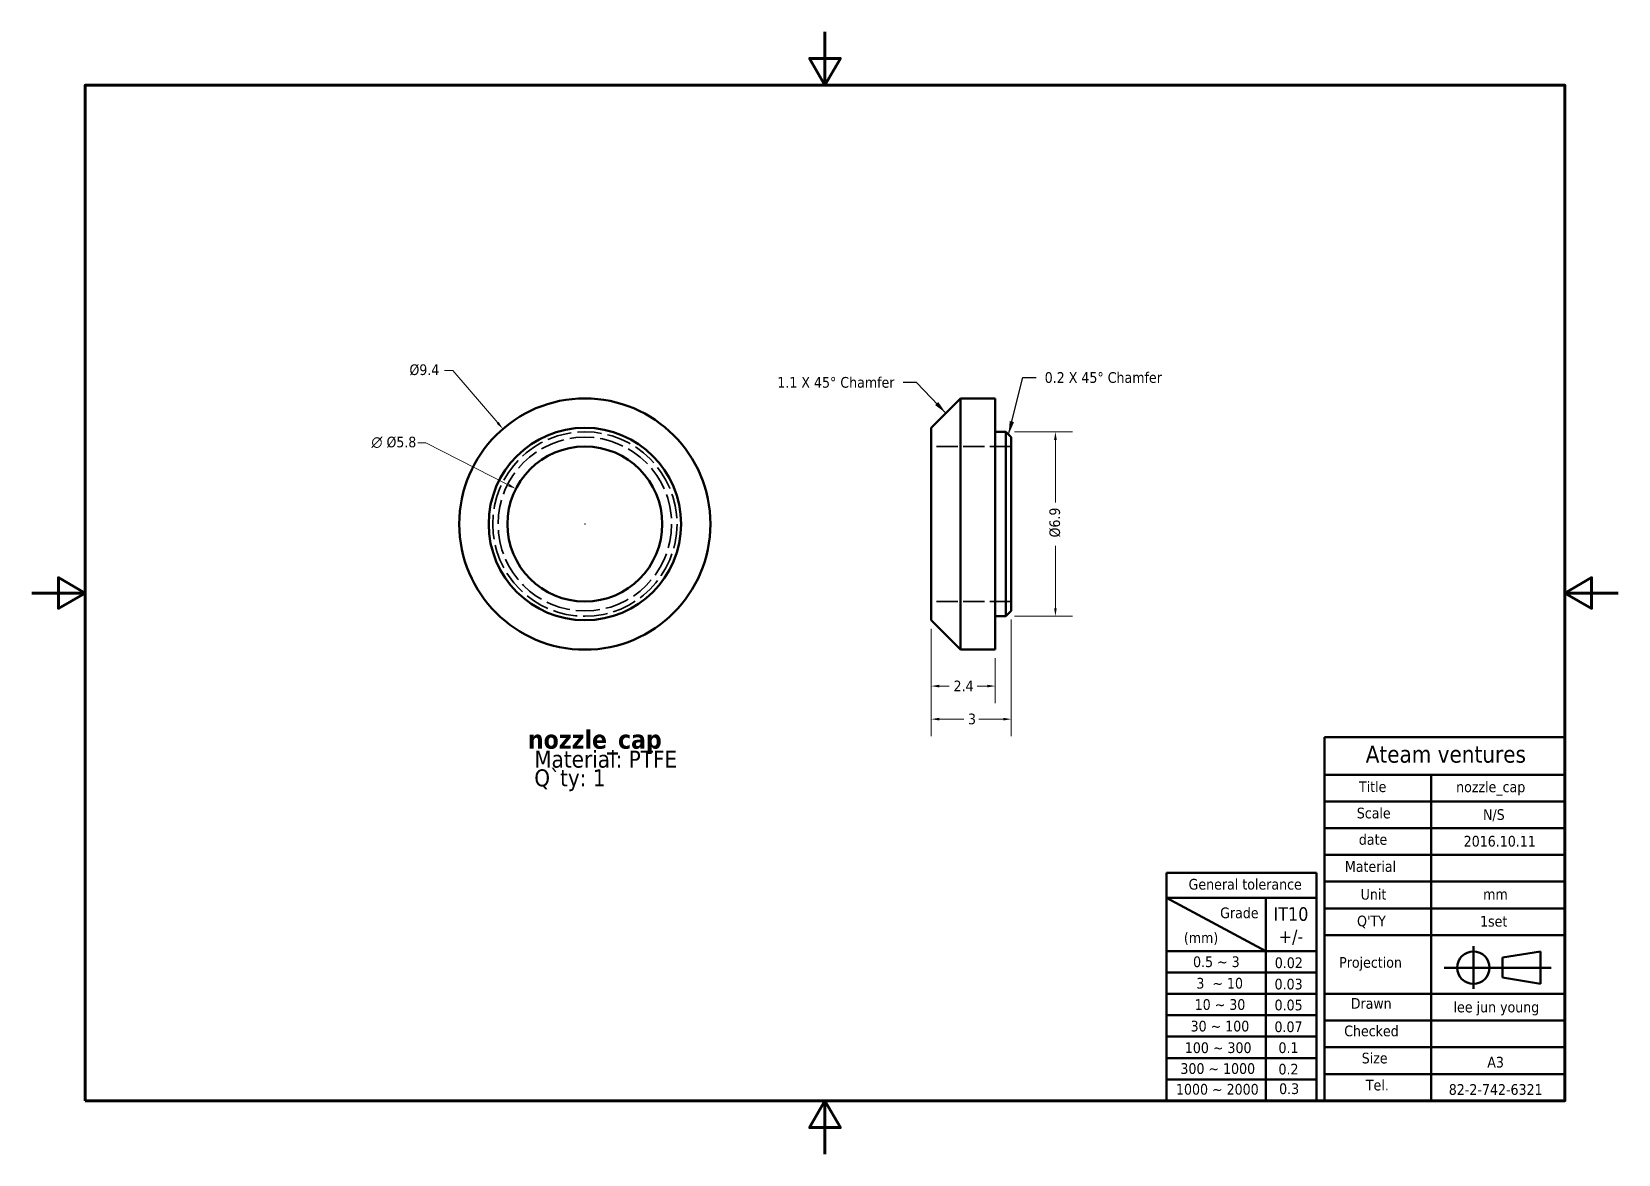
# Model space of a CAD drawing. Header units: millimetres. Extents: x 0 to 59.4, y 0 to 42.
import ezdxf
from ezdxf.enums import TextEntityAlignment as Align

# ---------------------------------------------------------------- set-up
doc = ezdxf.new("R2010")
doc.units = ezdxf.units.MM
doc.header["$LTSCALE"] = 0.2
doc.linetypes.add('DASHED', pattern=[0.2067, 0.1654, -0.0413])
for name, color, linetype, lineweight in [('Border (ANSI)', 7, 'Continuous', 70), ('Dimension (ANSI)', 7, 'Continuous', 25), ('Hidden (ANSI)', 7, 'DASHED', 35), ('Symbol (ANSI)', 7, 'Continuous', 25), ('Title (ANSI)', 7, 'Continuous', 50), ('Visible (ANSI)', 7, 'Continuous', 50)]:
    doc.layers.add(name, color=color, linetype=linetype, lineweight=lineweight)
doc.styles.add('주 문자 (ANSI)', font='tahoma.ttf')
doc.dimstyles.new('Default - mm (ANSI)', dxfattribs={"dimscale": 0.2, "dimtxt": 2, "dimasz": 1.5, "dimexe": 3.175, "dimexo": 1.6002, "dimgap": 0.8, "dimtad": 0, "dimtoh": 1, "dimrnd": 1e-08, "dimzin": 12, "dimdsep": 46, "dimtxsty": '주 문자 (ANSI)', "dimcen": 0.09, "dimdle": 10, "dimclrd": 256, "dimclre": 256, "dimclrt": 256, "dimadec": 1, "dimazin": 3, "dimtfac": 0.65, "dimtofl": 0, "dimtmove": 0, "dimatfit": 3, "dimfxl": 1, "dimtolj": 1, "dimtzin": 4, "dimlwd": 15, "dimlwe": 15, "dimarcsym": 0})
doc.dimstyles.new('Default - mm (ANSI)$7', dxfattribs={"dimscale": 0.2, "dimtxt": 2, "dimasz": 2.5, "dimexe": 3.175, "dimexo": 1.6002, "dimgap": 0.8, "dimtad": 0, "dimtoh": 1, "dimrnd": 1e-08, "dimzin": 12, "dimdsep": 46, "dimtxsty": '주 문자 (ANSI)', "dimcen": 0.09, "dimdle": 10, "dimclrd": 256, "dimclre": 256, "dimclrt": 256, "dimadec": 1, "dimazin": 3, "dimtfac": 0.65, "dimtofl": 0, "dimtmove": 0, "dimatfit": 3, "dimfxl": 1, "dimtolj": 1, "dimtzin": 4, "dimlwd": -1, "dimlwe": 15, "dimarcsym": 0})

# ---------------------------------------------------------------- blocks, each defined once
blk = doc.blocks.new('Borders Default Border')
at = {"layer": 'Border (ANSI)', "flags": 128}
for points in [[(148.5, 210), (148.5, 200), (145.61, 205), (151.39, 205), (148.5, 200)], [(10, 10), (10, 200), (287, 200), (287, 10), (10, 10)], [(0, 105), (10, 105), (5, 107.89), (5, 102.11), (10, 105)], [(297, 105), (287, 105), (292, 107.89), (292, 102.11), (287, 105)], [(148.5, 0), (148.5, 10), (145.61, 5), (151.39, 5), (148.5, 10)]]:
    blk.add_lwpolyline(points, dxfattribs=at)
blk = doc.blocks.new('Title Blocks ANSI - Large')
at = {"layer": 'Title (ANSI)'}
for p, q in [((213.43, -53.73), (168.43, -53.73)), ((168.43, -53.73), (168.43, -121.73)), ((213.43, -121.73), (213.43, -53.73)), ((168.43, -60.73), (213.43, -60.73)), ((188.43, -60.73), (188.43, -121.73)), ((168.43, -65.73), (213.43, -65.73)), ((168.43, -70.73), (213.43, -70.73)), ((168.43, -75.73), (213.43, -75.73)), ((138.87, -79.09), (138.87, -121.73)), ((166.93, -79.09), (138.87, -79.09)), ((138.87, -79.09), (166.93, -79.09)), ((166.93, -83.74), (166.93, -79.09)), ((168.43, -80.73), (213.43, -80.73)), ((138.87, -83.74), (166.93, -83.74)), ((138.87, -83.74), (157.45, -93.73)), ((157.45, -83.74), (157.45, -121.73)), ((166.93, -83.74), (166.93, -121.73)), ((168.43, -85.73), (213.43, -85.73)), ((168.43, -90.73), (213.43, -90.73)), ((138.87, -93.73), (166.93, -93.73)), ((196.31, -92.79), (196.31, -100.79)), ((208.89, -93.78), (201.74, -94.91)), ((201.74, -94.91), (201.74, -98.69)), ((208.89, -93.78), (208.89, -99.84)), ((138.87, -97.73), (166.93, -97.73)), ((190.81, -96.83), (210.84, -96.83)), ((208.89, -99.84), (201.74, -98.69)), ((138.87, -101.73), (166.93, -101.73)), ((168.43, -101.73), (213.43, -101.73)), ((138.87, -105.73), (166.93, -105.73)), ((168.43, -106.73), (213.43, -106.73)), ((138.87, -109.73), (166.93, -109.73)), ((168.43, -111.73), (213.43, -111.73)), ((138.87, -113.73), (166.93, -113.73)), ((138.87, -117.73), (166.93, -117.73)), ((168.43, -116.73), (213.43, -116.73)), ((138.87, -121.73), (166.93, -121.73)), ((168.43, -121.73), (166.93, -121.73)), ((168.43, -121.73), (213.43, -121.73))]:
    blk.add_line(p, q, dxfattribs=at)
blk.add_circle((196.31, -96.83), 3.03, dxfattribs=at)
at = {"layer": 'Title (ANSI)', "style": '주 문자 (ANSI)'}
for s, p in [('2016.10.11', (194.49, -74.77)), ('mm', (198.14, -84.68)), ('1set', (197.55, -89.75)), ('lee jun young', (192.6, -105.79))]:
    blk.add_text(s, height=2, dxfattribs=at).set_placement(p, align=Align.BOTTOM_LEFT)
for s, p in [('Drawn', (173.35, -102.51)), ('Checked', (172.12, -107.66))]:
    blk.add_text(s, height=2, dxfattribs=at).set_placement(p, align=Align.TOP_LEFT)
at = {"layer": 'Title (ANSI)', "attachment_point": 1, "style": '주 문자 (ANSI)'}
for s, insert, char_height in [('\\fTahoma|b0|i0;\\H3.1750;Ateam ventures', (176.15, -55.3), 3.175), ('\\fTahoma|b0|i0;Scale', (174.48, -66.9), 2), ('\\fTahoma|b0|i0;N/S', (198.11, -67.18), 2), ('\\fTahoma|b0|i0;date', (174.86, -71.84), 2), ('\\fTahoma|b0|i0;Material', (172.26, -76.9), 2), ('\\fTahoma|b0|i0;General tolerance', (143, -80.22), 2), ('\\fTahoma|b0|i0;Unit', (175.21, -82.1), 2), ('\\fTahoma|b0|i0;Grade', (148.9, -85.57), 2), ("\\fTahoma|b0|i0;Q'TY", (174.53, -87.09), 2), ('\\fTahoma|b0|i0;0.5 ~ 3', (143.83, -94.72), 2), ('\\fTahoma|b0|i0;0.02', (159.13, -94.9), 2), ('\\fTahoma|b0|i0;Projection', (171.17, -94.84), 2), ('\\fTahoma|b0|i0;0.05', (159.09, -102.81), 2), ('\\fTahoma|b0|i0;30 ~ 100', (143.37, -106.76), 2), ('\\fTahoma|b0|i0;0.07', (159.07, -106.88), 2), ('\\fTahoma|b0|i0;100 ~ 300', (142.29, -110.8), 2), ('\\fTahoma|b0|i0;0.1', (159.82, -110.8), 2), ('\\fTahoma|b0|i0;Size', (175.4, -112.74), 2), ('\\fTahoma|b0|i0;300 ~ 1000', (141.46, -114.7), 2), ('A3', (198.91, -113.51), 2), ('\\fTahoma|b0|i0;1000 ~ 2000', (140.63, -118.58), 2), ('\\fTahoma|b0|i0;Tel.', (176.18, -117.79), 2), ('\\fTahoma|b0|i0;82-2-742-6321', (191.7, -118.62), 2)]:
    blk.add_mtext(s, dxfattribs=dict(at, insert=insert, char_height=char_height))
at = {"layer": 'Title (ANSI)', "char_height": 2, "attachment_point": 1, "style": '주 문자 (ANSI)'}
for s, insert, width in [('\\fTahoma|b0|i0;Title', (174.89, -61.97), 7.6254), ('\\fTahoma|b0|i0;(mm)', (142.11, -90.22), 7.6672), ('\\fTahoma|b0|i0;3  ~ 10', (144.45, -98.74), 9.081), ('\\fTahoma|b0|i0;0.03', (159.09, -98.9), 5.5653), ('\\fTahoma|b0|i0;10 ~ 30', (144.13, -102.72), 10.501), ('\\fTahoma|b0|i0;0.2', (159.82, -114.81), 5.4674), ('\\fTahoma|b0|i0;0.3', (159.94, -118.47), 5.7083)]:
    blk.add_mtext(s, dxfattribs=dict(at, insert=insert, width=width))
at = {"layer": 'Title (ANSI)', "line_spacing_factor": 0.987884, "style": '주 문자 (ANSI)'}
for s, insert, char_height, attachment_point in [('nozzle_cap\\P ', (193.08, -62), 2, 1), ('\\fTahoma|b0|i0;\\H2.5400;IT10\\P+/-', (162.16, -85.52), 2.54, 2)]:
    blk.add_mtext(s, dxfattribs=dict(at, insert=insert, char_height=char_height, attachment_point=attachment_point))
blk = doc.blocks.new('*D6')
at = {"layer": 'Defpoints', "color": 0, "transparency": 16777216}
for p in [(17.642, 27.141), (23.775, 20.018)]:
    blk.add_point(p, dxfattribs=at)
at = {"layer": 'Dimension (ANSI)', "lineweight": 15, "transparency": 16777216}
for p, q in [((15.46, 29.327), (15.76, 29.327)), ((15.76, 29.327), (17.446, 27.369)), ((20.691, 23.58), (20.727, 23.58)), ((20.709, 23.562), (20.709, 23.598))]:
    blk.add_line(p, q, dxfattribs=at)
at = {"layer": 'Dimension (ANSI)', "transparency": 16777216}
blk.add_solid([(17.484, 27.401), (17.408, 27.336), (17.642, 27.141)], dxfattribs=at)
at = {"layer": 'Dimension (ANSI)', "lineweight": 18, "transparency": 16777216, "insert": (13.992, 29.554), "char_height": 0.4, "attachment_point": 1, "style": '주 문자 (ANSI)'}
blk.add_mtext('\\A1; \\fTahoma|b0|i0;\\H0.3975;Ø9.4', dxfattribs=at)
blk = doc.blocks.new('*D7')
at = {"layer": 'Defpoints', "color": 0, "transparency": 16777216}
for p in [(36.475, 27.03), (36.475, 20.13), (38.327, 20.13)]:
    blk.add_point(p, dxfattribs=at)
at = {"layer": 'Dimension (ANSI)', "lineweight": 15, "transparency": 16777216}
for p, q in [((36.795, 27.03), (38.962, 27.03)), ((38.327, 26.73), (38.327, 24.389)), ((38.327, 20.43), (38.327, 22.77)), ((36.795, 20.13), (38.962, 20.13))]:
    blk.add_line(p, q, dxfattribs=at)
at = {"layer": 'Dimension (ANSI)', "transparency": 16777216}
for points in [[(38.277, 26.73), (38.377, 26.73), (38.327, 27.03)], [(38.277, 20.43), (38.377, 20.43), (38.327, 20.13)]]:
    blk.add_solid(points, dxfattribs=at)
at = {"layer": 'Dimension (ANSI)', "lineweight": 18, "transparency": 16777216, "insert": (38.101, 22.93), "char_height": 0.4, "attachment_point": 1, "rotation": 90, "style": '주 문자 (ANSI)'}
blk.add_mtext('\\A1; \\fTahoma|b0|i0;\\H0.3975;Ø6.9', dxfattribs=at)
blk = doc.blocks.new('*D8')
at = {"layer": 'Defpoints', "color": 0, "transparency": 16777216}
for p in [(33.675, 19.98), (36.075, 18.88), (36.075, 17.518)]:
    blk.add_point(p, dxfattribs=at)
at = {"layer": 'Dimension (ANSI)', "lineweight": 15, "transparency": 16777216}
for p, q in [((33.675, 19.659), (33.675, 16.883)), ((36.075, 18.559), (36.075, 16.883)), ((33.975, 17.518), (34.352, 17.518)), ((35.775, 17.518), (35.397, 17.518))]:
    blk.add_line(p, q, dxfattribs=at)
at = {"layer": 'Dimension (ANSI)', "transparency": 16777216}
for points in [[(33.975, 17.568), (33.975, 17.468), (33.675, 17.518)], [(35.775, 17.568), (35.775, 17.468), (36.075, 17.518)]]:
    blk.add_solid(points, dxfattribs=at)
at = {"layer": 'Dimension (ANSI)', "lineweight": 18, "transparency": 16777216, "insert": (34.512, 17.722), "char_height": 0.4, "attachment_point": 1, "style": '주 문자 (ANSI)'}
blk.add_mtext('\\A1;2.4', dxfattribs=at)
blk = doc.blocks.new('*D9')
at = {"layer": 'Defpoints', "color": 0, "transparency": 16777216}
for p in [(36.675, 20.33), (33.675, 19.98), (36.675, 16.28)]:
    blk.add_point(p, dxfattribs=at)
at = {"layer": 'Dimension (ANSI)', "lineweight": 15, "transparency": 16777216}
for p, q in [((33.675, 19.659), (33.675, 15.645)), ((36.675, 20.009), (36.675, 15.645)), ((33.975, 16.28), (34.893, 16.28)), ((36.375, 16.28), (35.456, 16.28))]:
    blk.add_line(p, q, dxfattribs=at)
at = {"layer": 'Dimension (ANSI)', "transparency": 16777216}
for points in [[(33.975, 16.33), (33.975, 16.23), (33.675, 16.28)], [(36.375, 16.33), (36.375, 16.23), (36.675, 16.28)]]:
    blk.add_solid(points, dxfattribs=at)
at = {"layer": 'Dimension (ANSI)', "lineweight": 18, "transparency": 16777216, "insert": (35.053, 16.488), "char_height": 0.4, "attachment_point": 1, "style": '주 문자 (ANSI)'}
blk.add_mtext('\\A1;3', dxfattribs=at)
blk = doc.blocks.new('*D10')
at = {"layer": 'Defpoints', "color": 0, "transparency": 16777216}
for p in [(18.126, 24.899), (23.291, 22.26)]:
    blk.add_point(p, dxfattribs=at)
at = {"layer": 'Dimension (ANSI)', "lineweight": 15, "transparency": 16777216}
for p, q in [((14.45, 26.624), (14.75, 26.624)), ((14.75, 26.624), (17.859, 25.035)), ((20.691, 23.58), (20.727, 23.58)), ((20.709, 23.562), (20.709, 23.598))]:
    blk.add_line(p, q, dxfattribs=at)
at = {"layer": 'Dimension (ANSI)', "transparency": 16777216}
blk.add_solid([(17.882, 25.08), (17.836, 24.991), (18.126, 24.899)], dxfattribs=at)
at = {"layer": 'Dimension (ANSI)', "lineweight": 18, "transparency": 16777216, "insert": (12.718, 26.85), "char_height": 0.4, "attachment_point": 1, "style": '주 문자 (ANSI)'}
blk.add_mtext('\\A1;\\fAIGDT|b0|i0;\\H0.4000;\\ln\\fTahoma|b0|i0;\\H0.4000; \\fTahoma|b0|i0;\\H0.3975;Ø5.8', dxfattribs=at)

msp = doc.modelspace()

# ---------------------------------------------------------------- linework, layer by layer
at = {"layer": 'Hidden (ANSI)', "ltscale": 24.189648}
for p, q in [((36.675, 26.48), (33.675, 26.48)), ((36.675, 20.68), (33.675, 20.68))]:
    msp.add_line(p, q, dxfattribs=at)
at = {"layer": 'Hidden (ANSI)', "ltscale": 27.597828}
msp.add_circle((20.709, 23.58), 3.45, dxfattribs=at)
at = {"layer": 'Hidden (ANSI)', "ltscale": 27.442284}
msp.add_circle((20.709, 23.58), 3.25, dxfattribs=at)
at = {"layer": 'Visible (ANSI)'}
for p, q in [((33.675, 27.18), (34.775, 28.28)), ((34.775, 28.28), (34.775, 18.88)), ((36.075, 28.28), (34.775, 28.28)), ((36.075, 28.28), (36.075, 18.88)), ((33.675, 19.98), (33.675, 27.18)), ((36.475, 27.03), (36.075, 27.03)), ((36.475, 20.13), (36.475, 27.03)), ((36.675, 26.83), (36.475, 27.03)), ((36.675, 26.83), (36.675, 20.33)), ((36.675, 20.33), (36.475, 20.13)), ((33.675, 19.98), (34.775, 18.88)), ((36.475, 20.13), (36.075, 20.13)), ((36.075, 18.88), (34.775, 18.88))]:
    msp.add_line(p, q, dxfattribs=at)
for radius in [4.7, 3.6, 2.9]:
    msp.add_circle((20.709, 23.58), radius, dxfattribs=at)

# ---------------------------------------------------------------- block references
at = {"xscale": 0.2, "yscale": 0.2, "zscale": 0.2}
for name, p in [('Borders Default Border', (0, 0)), ('Title Blocks ANSI - Large', (14.714, 26.347))]:
    msp.add_blockref(name, p, dxfattribs=at)

# ---------------------------------------------------------------- texts
at = {"layer": 'Symbol (ANSI)', "char_height": 0.4, "style": '주 문자 (ANSI)'}
for s, insert, attachment_point in [('{0.2 X 45° Chamfer}', (37.925, 29.263), 1), ('{1.1 X 45° Chamfer}', (32.302, 29.082), 3)]:
    msp.add_mtext(s, dxfattribs=dict(at, insert=insert, attachment_point=attachment_point))
at = {"layer": 'Symbol (ANSI)', "insert": (18.578, 15.873), "char_height": 0.4, "width": 8.47404, "attachment_point": 1, "line_spacing_factor": 0.661283, "style": '주 문자 (ANSI)'}
msp.add_mtext('{\\fTahoma|b1|i0|c129|p34;\\H1.75x;nozzle_cap\\P\\fTahoma|b0|i0|c129|p34;\\H0.90714x; Material: PTFE\\H1.6867x; \\H0.59287x;\\P Q`ty: 1\\H1.656x; \\H0.60385x;\\P\\H1.6273x; }', dxfattribs=at)

# ---------------------------------------------------------------- dimensions: what is measured, and where the dimension line sits
at = {"layer": 'Dimension (ANSI)', "lineweight": 18}
for p1, p2, text, override, picture, middle in [((23.775, 20.018), (17.642, 27.141), ' \\fTahoma|b0|i0;\\H0.3975;Ø9.4', {"dimgap": 0.8, "dimtih": 1, "dimdec": 2, "dimlfac": 1, "dimtol": 0, "dimlim": 0, "dimtp": 0, "dimtm": 0, "dimtdec": 2}, '*D6', (14.646, 29.327)), ((23.291, 22.26), (18.126, 24.899), '\\fAIGDT|b0|i0;\\H0.4000;\\ln\\fTahoma|b0|i0;\\H0.4000; \\fTahoma|b0|i0;\\H0.3975;Ø5.8', {"dimgap": 0.8, "dimtih": 1, "dimdec": 2, "dimtol": 0, "dimlim": 0, "dimtp": 0, "dimtm": 0, "dimtdec": 2}, '*D10', (13.504, 26.624))]:
    dim = msp.add_diameter_dim_2p(p1=p1, p2=p2, text=text, dimstyle='Default - mm (ANSI)', override=override, dxfattribs=at)
    dim.commit()
    dim.dimension.update_dxf_attribs({"geometry": picture, "text_midpoint": middle, "dimtype": 163})
dim = msp.add_linear_dim(base=(38.327, 20.13), p1=(36.475, 27.03), p2=(36.475, 20.13), angle=90, text=' \\fTahoma|b0|i0;\\H0.3975;Ø6.9', dimstyle='Default - mm (ANSI)', override={"dimgap": 0.8, "dimtoh": 0, "dimdec": 2, "dimtol": 0, "dimlim": 0, "dimtp": 0, "dimtm": 0, "dimtdec": 2, "dimatfit": 1}, dxfattribs=at)
dim.commit()
dim.dimension.update_dxf_attribs({"geometry": '*D7', "text_midpoint": (38.327, 23.58), "dimtype": 160})
for base, p2, picture, middle in [((36.675, 16.28), (36.675, 20.33), '*D9', (35.175, 16.28)), ((36.075, 17.518), (36.075, 18.88), '*D8', (34.875, 17.518))]:
    dim = msp.add_linear_dim(base=base, p1=(33.675, 19.98), p2=p2, angle=180, dimstyle='Default - mm (ANSI)', override={"dimgap": 0.8, "dimtoh": 0, "dimdec": 2, "dimtol": 0, "dimlim": 0, "dimtp": 0, "dimtm": 0, "dimtdec": 2, "dimatfit": 1}, dxfattribs=at)
    dim.commit()
    dim.dimension.update_dxf_attribs({"geometry": picture, "text_midpoint": middle, "dimtype": 160})

# ---------------------------------------------------------------- leaders
at = {"layer": 'Symbol (ANSI)', "lineweight": 18, "annotation_type": 0, "has_hookline": 1}
for points, hookline_direction, text_width in [([(34.225, 27.73), (33.122, 28.882), (32.622, 28.882)], 1, 4.45), ([(36.575, 26.93), (37.105, 29.063), (37.605, 29.063)], 0, 4.488)]:
    msp.add_leader(points, dimstyle='Default - mm (ANSI)$7', override={"dimtad": 0}, dxfattribs=dict(at, hookline_direction=hookline_direction, text_width=text_width))

doc.saveas('drawing.dxf')
